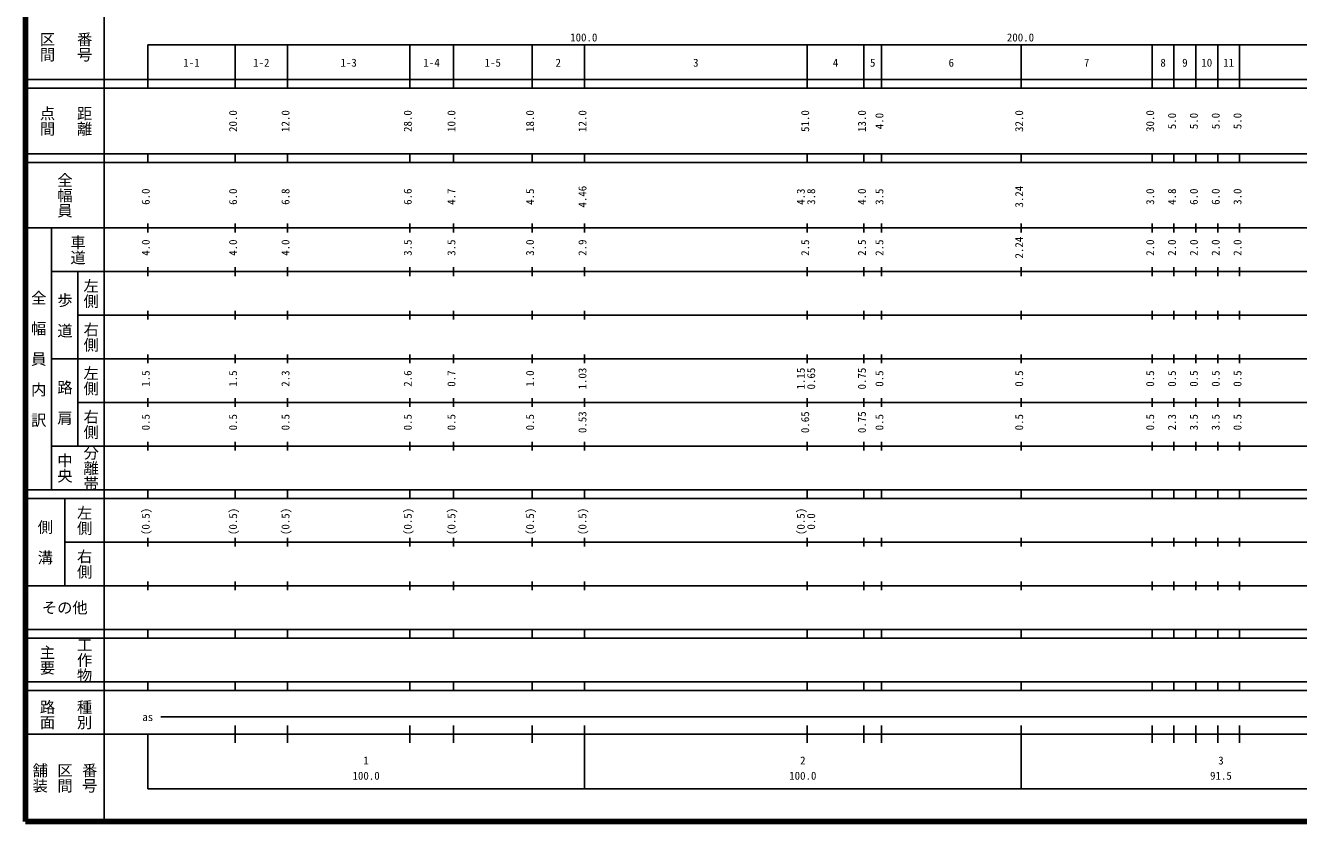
# Model space of a CAD drawing. Units: millimetres on the paper, enlarged 1000 times. Extents: x 40000 to 680000, y 20000 to 380000.
# Drawn here: x 40000 to 331518, y 20000 to 202409 of the extents above; entities that cross this region are included whole.
import ezdxf
from ezdxf.enums import TextEntityAlignment as Align

# ---------------------------------------------------------------- set-up
doc = ezdxf.new("R2010")
doc.units = ezdxf.units.MM
doc.header["$LTSCALE"] = 1000
doc.layers.add('M-TTL', color=2, linetype='Continuous', lineweight=140)
doc.layers.add('M-TTL-BAND', color=7, linetype='Continuous', lineweight=25)
doc.styles.add('@ＭＳ ゴシック', font='')
doc.styles.add('ＭＳ ゴシック', font='')
doc.styles.get('@ＭＳ ゴシック').set_extended_font_data('@MS Gothic')
doc.styles.get('ＭＳ ゴシック').set_extended_font_data('MS Gothic')

msp = doc.modelspace()

# ---------------------------------------------------------------- linework, layer by layer
at = {"layer": 'M-TTL'}
for p, q in [((40000, 380000), (40000, 20000)), ((40000, 20000), (680000, 20000))]:
    msp.add_line(p, q, dxfattribs=at)
at = {"layer": 'M-TTL-BAND'}
for p, q in [((58000, 370000), (58000, 20000)), ((68000, 198000), (579000, 198000)), ((68000, 198000), (68000, 188000)), ((88000, 188000), (88000, 198000)), ((100000, 188000), (100000, 198000)), ((128000, 188000), (128000, 198000)), ((138000, 188000), (138000, 198000)), ((156000, 188000), (156000, 198000)), ((168000, 188000), (168000, 198000)), ((219000, 188000), (219000, 198000)), ((232000, 188000), (232000, 198000)), ((236000, 188000), (236000, 198000)), ((268000, 188000), (268000, 198000)), ((298000, 188000), (298000, 198000)), ((303000, 188000), (303000, 198000)), ((308000, 188000), (308000, 198000)), ((313000, 188000), (313000, 198000)), ((318000, 188000), (318000, 198000)), ((40000, 190000), (579000, 190000)), ((40000, 188000), (579000, 188000)), ((40000, 173000), (579000, 173000)), ((68000, 171000), (68000, 173000)), ((88000, 171000), (88000, 173000)), ((100000, 171000), (100000, 173000)), ((128000, 171000), (128000, 173000)), ((138000, 171000), (138000, 173000)), ((156000, 171000), (156000, 173000)), ((168000, 171000), (168000, 173000)), ((219000, 171000), (219000, 173000)), ((232000, 171000), (232000, 173000)), ((236000, 171000), (236000, 173000)), ((268000, 171000), (268000, 173000)), ((298000, 171000), (298000, 173000)), ((303000, 171000), (303000, 173000)), ((308000, 171000), (308000, 173000)), ((313000, 171000), (313000, 173000)), ((318000, 171000), (318000, 173000)), ((40000, 171000), (579000, 171000)), ((40000, 156000), (579000, 156000)), ((46000, 96000), (46000, 156000)), ((68000, 155000), (68000, 157000)), ((88000, 155000), (88000, 157000)), ((100000, 155000), (100000, 157000)), ((128000, 155000), (128000, 157000)), ((138000, 155000), (138000, 157000)), ((156000, 155000), (156000, 157000)), ((168000, 155000), (168000, 157000)), ((219000, 155000), (219000, 157000)), ((232000, 155000), (232000, 157000)), ((236000, 155000), (236000, 157000)), ((268000, 155000), (268000, 157000)), ((298000, 155000), (298000, 157000)), ((303000, 155000), (303000, 157000)), ((308000, 155000), (308000, 157000)), ((313000, 155000), (313000, 157000)), ((318000, 155000), (318000, 157000)), ((46000, 146000), (579000, 146000)), ((52000, 146000), (52000, 106000)), ((68000, 145000), (68000, 147000)), ((88000, 145000), (88000, 147000)), ((100000, 145000), (100000, 147000)), ((128000, 145000), (128000, 147000)), ((138000, 145000), (138000, 147000)), ((156000, 145000), (156000, 147000)), ((168000, 145000), (168000, 147000)), ((219000, 145000), (219000, 147000)), ((232000, 145000), (232000, 147000)), ((236000, 145000), (236000, 147000)), ((268000, 145000), (268000, 147000)), ((298000, 145000), (298000, 147000)), ((303000, 145000), (303000, 147000)), ((308000, 145000), (308000, 147000)), ((313000, 145000), (313000, 147000)), ((318000, 145000), (318000, 147000)), ((52000, 136000), (579000, 136000)), ((68000, 135000), (68000, 137000)), ((88000, 135000), (88000, 137000)), ((100000, 135000), (100000, 137000)), ((128000, 135000), (128000, 137000)), ((138000, 135000), (138000, 137000)), ((156000, 135000), (156000, 137000)), ((168000, 135000), (168000, 137000)), ((219000, 135000), (219000, 137000)), ((232000, 135000), (232000, 137000)), ((236000, 135000), (236000, 137000)), ((268000, 135000), (268000, 137000)), ((298000, 135000), (298000, 137000)), ((303000, 135000), (303000, 137000)), ((308000, 135000), (308000, 137000)), ((313000, 135000), (313000, 137000)), ((318000, 135000), (318000, 137000)), ((46000, 126000), (579000, 126000)), ((68000, 125000), (68000, 127000)), ((88000, 125000), (88000, 127000)), ((100000, 125000), (100000, 127000)), ((128000, 125000), (128000, 127000)), ((138000, 125000), (138000, 127000)), ((156000, 125000), (156000, 127000)), ((168000, 125000), (168000, 127000)), ((219000, 125000), (219000, 127000)), ((232000, 125000), (232000, 127000)), ((236000, 125000), (236000, 127000)), ((268000, 125000), (268000, 127000)), ((298000, 125000), (298000, 127000)), ((303000, 125000), (303000, 127000)), ((308000, 125000), (308000, 127000)), ((313000, 125000), (313000, 127000)), ((318000, 125000), (318000, 127000)), ((68000, 115000), (68000, 117000)), ((88000, 115000), (88000, 117000)), ((100000, 115000), (100000, 117000)), ((128000, 115000), (128000, 117000)), ((138000, 115000), (138000, 117000)), ((156000, 115000), (156000, 117000)), ((168000, 115000), (168000, 117000)), ((219000, 115000), (219000, 117000)), ((232000, 115000), (232000, 117000)), ((236000, 115000), (236000, 117000)), ((268000, 115000), (268000, 117000)), ((298000, 115000), (298000, 117000)), ((303000, 115000), (303000, 117000)), ((308000, 115000), (308000, 117000)), ((313000, 115000), (313000, 117000)), ((318000, 115000), (318000, 117000)), ((52000, 116000), (579000, 116000)), ((46000, 106000), (579000, 106000)), ((68000, 105000), (68000, 107000)), ((88000, 105000), (88000, 107000)), ((100000, 105000), (100000, 107000)), ((128000, 105000), (128000, 107000)), ((138000, 105000), (138000, 107000)), ((156000, 105000), (156000, 107000)), ((168000, 105000), (168000, 107000)), ((219000, 105000), (219000, 107000)), ((232000, 105000), (232000, 107000)), ((236000, 105000), (236000, 107000)), ((268000, 105000), (268000, 107000)), ((298000, 105000), (298000, 107000)), ((303000, 105000), (303000, 107000)), ((308000, 105000), (308000, 107000)), ((313000, 105000), (313000, 107000)), ((318000, 105000), (318000, 107000)), ((40000, 96000), (579000, 96000)), ((40000, 94000), (579000, 94000)), ((49000, 94000), (49000, 74000)), ((68000, 94000), (68000, 96000)), ((88000, 94000), (88000, 96000)), ((100000, 94000), (100000, 96000)), ((128000, 94000), (128000, 96000)), ((138000, 94000), (138000, 96000)), ((156000, 94000), (156000, 96000)), ((168000, 94000), (168000, 96000)), ((219000, 94000), (219000, 96000)), ((232000, 94000), (232000, 96000)), ((236000, 94000), (236000, 96000)), ((268000, 94000), (268000, 96000)), ((298000, 94000), (298000, 96000)), ((303000, 94000), (303000, 96000)), ((308000, 94000), (308000, 96000)), ((313000, 94000), (313000, 96000)), ((318000, 94000), (318000, 96000)), ((68000, 83000), (68000, 85000)), ((88000, 83000), (88000, 85000)), ((100000, 83000), (100000, 85000)), ((128000, 83000), (128000, 85000)), ((138000, 83000), (138000, 85000)), ((156000, 83000), (156000, 85000)), ((168000, 83000), (168000, 85000)), ((219000, 83000), (219000, 85000)), ((232000, 83000), (232000, 85000)), ((236000, 83000), (236000, 85000)), ((268000, 83000), (268000, 85000)), ((298000, 83000), (298000, 85000)), ((303000, 83000), (303000, 85000)), ((308000, 83000), (308000, 85000)), ((313000, 83000), (313000, 85000)), ((318000, 83000), (318000, 85000)), ((49000, 84000), (579000, 84000)), ((40000, 74000), (579000, 74000)), ((68000, 73000), (68000, 75000)), ((88000, 73000), (88000, 75000)), ((100000, 73000), (100000, 75000)), ((128000, 73000), (128000, 75000)), ((138000, 73000), (138000, 75000)), ((156000, 73000), (156000, 75000)), ((168000, 73000), (168000, 75000)), ((219000, 73000), (219000, 75000)), ((232000, 73000), (232000, 75000)), ((236000, 73000), (236000, 75000)), ((268000, 73000), (268000, 75000)), ((298000, 73000), (298000, 75000)), ((303000, 73000), (303000, 75000)), ((308000, 73000), (308000, 75000)), ((313000, 73000), (313000, 75000)), ((318000, 73000), (318000, 75000)), ((40000, 64000), (579000, 64000)), ((40000, 62000), (579000, 62000)), ((68000, 62000), (68000, 64000)), ((88000, 62000), (88000, 64000)), ((100000, 62000), (100000, 64000)), ((128000, 62000), (128000, 64000)), ((138000, 62000), (138000, 64000)), ((156000, 62000), (156000, 64000)), ((168000, 62000), (168000, 64000)), ((219000, 62000), (219000, 64000)), ((232000, 62000), (232000, 64000)), ((236000, 62000), (236000, 64000)), ((268000, 62000), (268000, 64000)), ((298000, 62000), (298000, 64000)), ((303000, 62000), (303000, 64000)), ((308000, 62000), (308000, 64000)), ((313000, 62000), (313000, 64000)), ((318000, 62000), (318000, 64000)), ((40000, 52000), (579000, 52000)), ((40000, 50000), (579000, 50000)), ((68000, 50000), (68000, 52000)), ((88000, 50000), (88000, 52000)), ((100000, 50000), (100000, 52000)), ((128000, 50000), (128000, 52000)), ((138000, 50000), (138000, 52000)), ((156000, 50000), (156000, 52000)), ((168000, 50000), (168000, 52000)), ((219000, 50000), (219000, 52000)), ((232000, 50000), (232000, 52000)), ((236000, 50000), (236000, 52000)), ((268000, 50000), (268000, 52000)), ((298000, 50000), (298000, 52000)), ((303000, 50000), (303000, 52000)), ((308000, 50000), (308000, 52000)), ((313000, 50000), (313000, 52000)), ((318000, 50000), (318000, 52000)), ((71000, 44000), (352000, 44000)), ((88000, 38000), (88000, 42000)), ((100000, 38000), (100000, 42000)), ((128000, 38000), (128000, 42000)), ((138000, 38000), (138000, 42000)), ((156000, 38000), (156000, 42000)), ((168000, 27500), (168000, 42000)), ((219000, 38000), (219000, 42000)), ((232000, 38000), (232000, 42000)), ((236000, 38000), (236000, 42000)), ((268000, 27500), (268000, 42000)), ((298000, 38000), (298000, 42000)), ((303000, 38000), (303000, 42000)), ((308000, 38000), (308000, 42000)), ((313000, 38000), (313000, 42000)), ((318000, 38000), (318000, 42000)), ((40000, 40000), (579000, 40000)), ((68000, 40000), (68000, 27500)), ((68000, 27500), (579000, 27500))]:
    msp.add_line(p, q, dxfattribs=at)

# ---------------------------------------------------------------- texts
at = {"layer": 'M-TTL-BAND', "style": '@ＭＳ ゴシック'}
for s, p in [('区間', (45000, 197500)), ('番号', (53500, 197500)), ('点間', (45000, 180500)), ('距離', (53500, 180500)), ('全幅員', (49000, 163500)), ('車道', (52000, 151000)), ('左側', (55000, 141000)), ('全\u3000幅\u3000員\u3000内\u3000訳', (43000, 126000)), ('歩\u3000道', (49000, 136000)), ('右側', (55000, 131000)), ('左側', (55000, 121000)), ('路\u3000肩', (49000, 116000)), ('右側', (55000, 111000)), ('分離帯', (55000, 101000)), ('中央', (49000, 101000)), ('左側', (53500, 89000)), ('側\u3000溝', (44500, 84000)), ('右側', (53500, 79000)), ('工作物', (53500, 57000)), ('主要', (45000, 57000)), ('路面', (45000, 44500)), ('種別', (53500, 44500)), ('舗装', (43333, 30000)), ('区間', (49000, 30000)), ('番号', (54667, 30000))]:
    msp.add_text(s, height=2566, rotation=270, dxfattribs=at).set_placement(p, align=Align.MIDDLE_CENTER)
at = {"layer": 'M-TTL-BAND', "style": 'ＭＳ ゴシック'}
for s, p in [('100.0', (167844, 198195)), ('200.0', (267844, 198195)), ('1-1', (78000, 192405)), ('1-2', (94000, 192405)), ('1-3', (114000, 192405)), ('1-4', (133000, 192405)), ('1-5', (147000, 192405)), ('2', (162000, 192405)), ('3', (193500, 192405)), ('4', (225500, 192405)), ('5', (234000, 192405)), ('6', (252000, 192405)), ('7', (283000, 192405)), ('8', (300500, 192405)), ('9', (305500, 192405)), ('10', (310500, 192405)), ('11', (315500, 192405)), ('as', (68000, 42500)), ('1', (118000, 32523)), ('2', (218000, 32523)), ('3', (313750, 32523)), ('100.0', (118000, 29033)), ('100.0', (218000, 29033)), ('91.5', (313750, 29033))]:
    msp.add_text(s, height=1833, dxfattribs=at).set_placement(p, align=Align.BOTTOM_CENTER)
for s, p in [('20.0', (89000, 180500)), ('12.0', (101000, 180500)), ('28.0', (129000, 180500)), ('10.0', (139000, 180500)), ('18.0', (157000, 180500)), ('12.0', (169000, 180500)), ('51.0', (220000, 180500)), ('13.0', (233000, 180500)), ('4.0', (237000, 180500)), ('32.0', (269000, 180500)), ('30.0', (299000, 180500)), ('5.0', (304000, 180500)), ('5.0', (309000, 180500)), ('5.0', (314000, 180500)), ('5.0', (319000, 180500)), ('6.0', (69000, 163174)), ('6.0', (89000, 163174)), ('6.8', (101000, 163174)), ('6.6', (129000, 163174)), ('4.7', (139000, 163174)), ('4.5', (157000, 163174)), ('4.46', (169000, 163174)), ('4.3', (219000, 163174)), ('3.8', (221370, 163174)), ('4.0', (233000, 163174)), ('3.5', (237000, 163174)), ('3.24', (269000, 163174)), ('3.0', (299000, 163174)), ('4.8', (304000, 163174)), ('6.0', (309000, 163174)), ('6.0', (314000, 163174)), ('3.0', (319000, 163174)), ('4.0', (69000, 151500)), ('4.0', (89000, 151500)), ('4.0', (101000, 151500)), ('3.5', (129000, 151500)), ('3.5', (139000, 151500)), ('3.0', (157000, 151500)), ('2.9', (169000, 151500)), ('2.5', (220000, 151500)), ('2.5', (233000, 151500)), ('2.5', (237000, 151500)), ('2.24', (269000, 151500)), ('2.0', (299000, 151500)), ('2.0', (304000, 151500)), ('2.0', (309000, 151500)), ('2.0', (314000, 151500)), ('2.0', (319000, 151500)), ('1.5', (69000, 121500)), ('1.5', (89000, 121500)), ('2.3', (101000, 121500)), ('2.6', (129000, 121500)), ('0.7', (139000, 121500)), ('1.0', (157000, 121500)), ('1.03', (169000, 121500)), ('1.15', (219000, 121500)), ('0.65', (221370, 121500)), ('0.75', (233000, 121500)), ('0.5', (237000, 121500)), ('0.5', (269000, 121500)), ('0.5', (299000, 121500)), ('0.5', (304000, 121500)), ('0.5', (309000, 121500)), ('0.5', (314000, 121500)), ('0.5', (319000, 121500)), ('0.53', (169000, 111500)), ('0.65', (220000, 111500)), ('0.75', (233000, 111500)), ('0.5', (69000, 111500)), ('0.5', (89000, 111500)), ('0.5', (101000, 111500)), ('0.5', (129000, 111500)), ('0.5', (139000, 111500)), ('0.5', (157000, 111500)), ('0.5', (237000, 111500)), ('0.5', (269000, 111500)), ('0.5', (299000, 111500)), ('2.3', (304000, 111500)), ('3.5', (309000, 111500)), ('3.5', (314000, 111500)), ('0.5', (319000, 111500)), ('(0.5)', (69000, 88764)), ('(0.5)', (89000, 88764)), ('(0.5)', (101000, 88764)), ('(0.5)', (129000, 88764)), ('(0.5)', (139000, 88764)), ('(0.5)', (157000, 88764)), ('(0.5)', (169000, 88764)), ('(0.5)', (219000, 88764)), ('0.0', (221370, 88764))]:
    msp.add_text(s, height=1833, rotation=90, dxfattribs=at).set_placement(p, align=Align.BOTTOM_CENTER)
msp.add_text('その他', height=2566, dxfattribs=at).set_placement((49000, 69000), align=Align.MIDDLE_CENTER)

doc.saveas('drawing.dxf')
